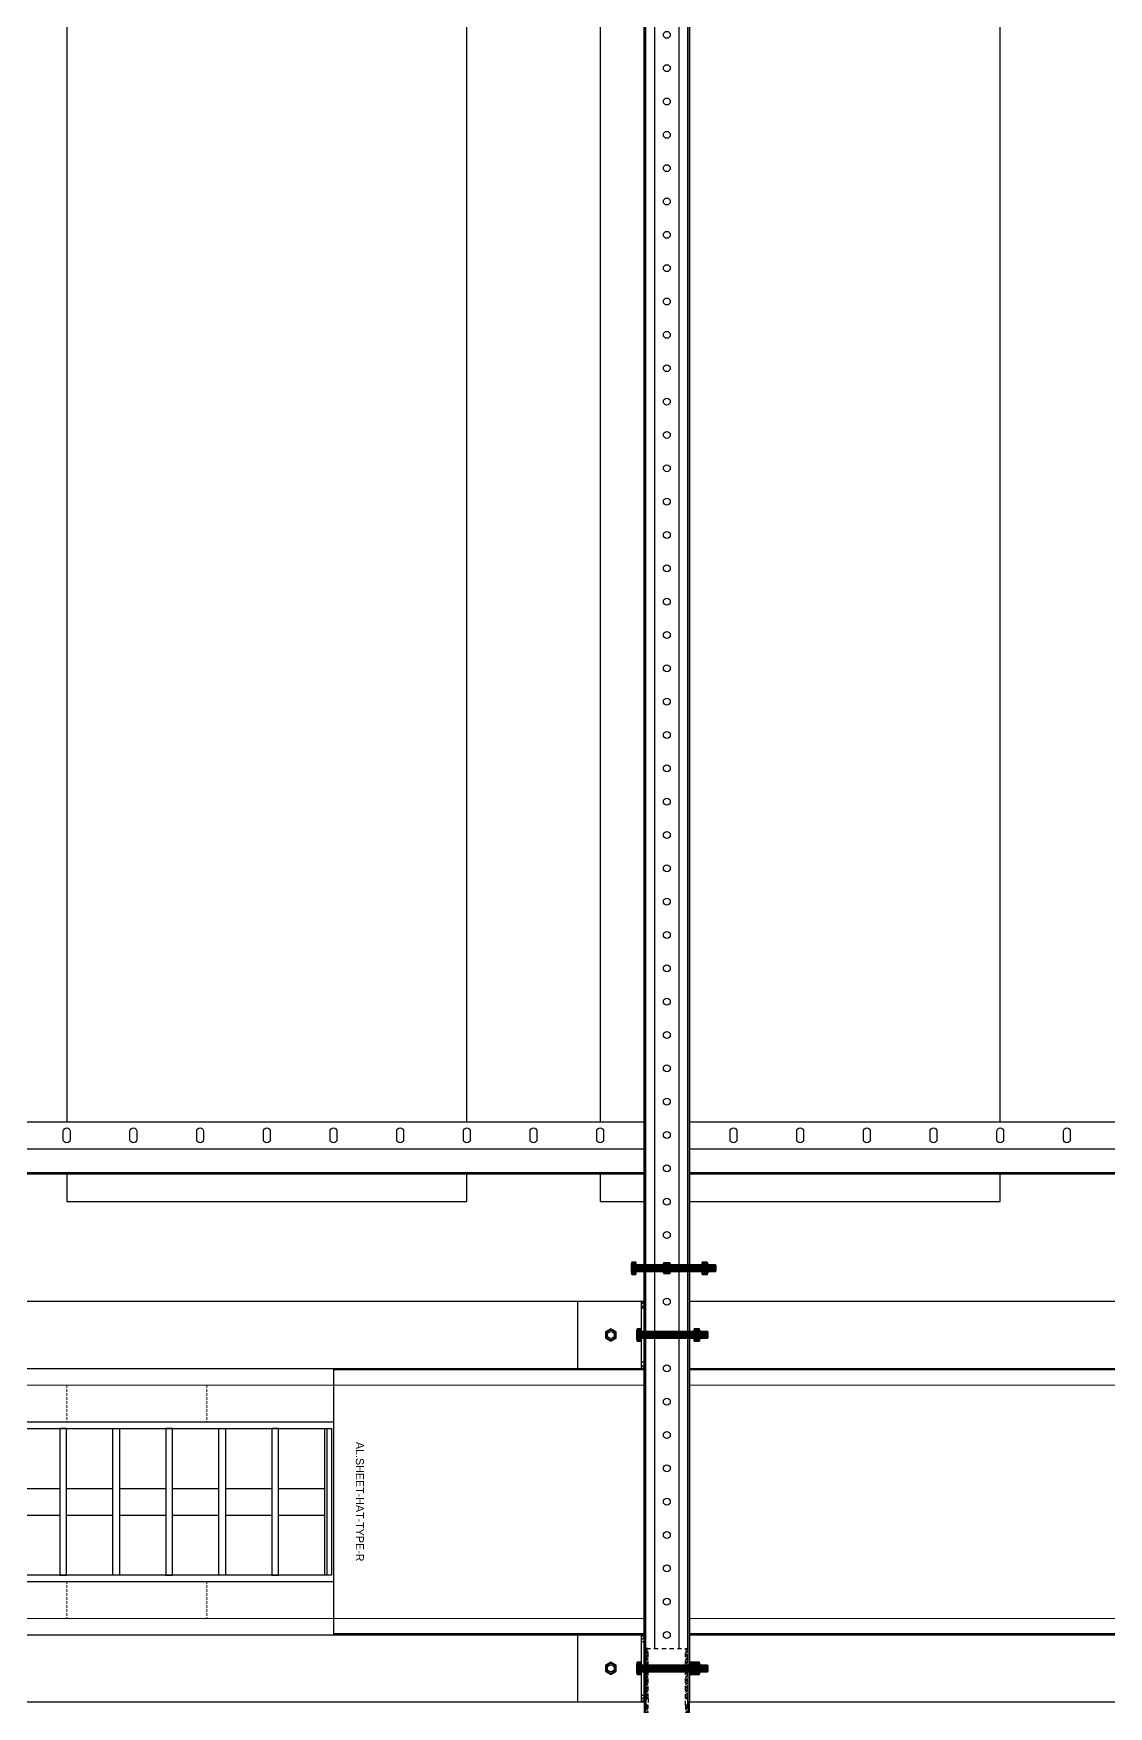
# Model space of a CAD drawing. Header units: millimetres. Extents: x -962357 to -591296, y -223672 to 59420.
# Drawn here: x -778955 to -778149, y -174598 to -173343 of the extents above; entities that cross this region are included whole.
import ezdxf
from ezdxf.enums import TextEntityAlignment as Align

# ---------------------------------------------------------------- set-up
doc = ezdxf.new("R2010")
doc.units = ezdxf.units.MM
doc.linetypes.add('DPA_Hidden 50', pattern=[3, 2, -1])
doc.linetypes.add('TA_HL_000.90000', pattern=[5.85, 3.195, -2.655])
for name, color, linetype in [('000 - H A T C H', 8, 'Continuous'), ('000 - WIPEOUT', 250, 'Continuous'), ('001 - ASCESSORIES', 251, 'Continuous'), ('A04_TUBE SERIES', 2, 'Continuous'), ('A11_ALU.SOLID SHEET', 2, 'Continuous')]:
    doc.layers.add(name, color=color, linetype=linetype)
doc.layers.add('A-GLAZ-CURT', color=2, linetype='Continuous', lineweight=9)
pattern_1 = [(135, (45431.8018, -77824.1695), (-1.325825215, -1.325825215), []), (135, (45431.8018, -77823.2856), (-1.325825215, -1.325825215), [])]
pattern_2 = [(110, (-0.5, 0), (-0.939693, -0.34202), []), (110, (-0.2012, 0.6409), (-0.939693, -0.34202), [1.25, -0.25, 0, -0.25])]

# ---------------------------------------------------------------- blocks, each defined once
blk = doc.blocks.new('*U4621')
at = {"color": 1}
blk.add_wipeout([(600, -60), (-600, -60), (-600, 60), (600, 60)], dxfattribs=at).dxf.layer = '000 - WIPEOUT'
at = {"layer": '001 - ASCESSORIES', "color": 0}
blk.add_lwpolyline([(600, -60), (-600, -60), (-600, 60), (600, 60)], close=True, dxfattribs=at)
at = {"layer": '001 - ASCESSORIES'}
for points in [[(595, -55), (-595, -55), (-595, 55), (595, 55)], [(394.8, -55), (399.8, -55), (399.8, 55), (394.8, 55)], [(439.6, -55), (434.6, -55), (434.6, 55), (439.6, 55)], [(474.3, -55), (479.3, -55), (479.3, 55), (474.3, 55)], [(519, -55), (514, -55), (514, 55), (519, 55)], [(553.8, -55), (558.8, -55), (558.8, 55), (553.8, 55)], [(598.5, -55), (593.5, -55), (593.5, 55), (598.5, 55)]]:
    blk.add_lwpolyline(points, close=True, dxfattribs=at)
for points in [[(360.1, 10), (394.8, 10)], [(399.8, 10), (434.6, 10)], [(439.6, 10), (474.3, 10)], [(479.3, 10), (514, 10)], [(519, 10), (553.8, 10)], [(558.8, 10), (593.5, 10)], [(360.1, -10), (394.8, -10)], [(399.8, -10), (434.6, -10)], [(439.6, -10), (474.3, -10)], [(479.3, -10), (514, -10)], [(519, -10), (553.8, -10)], [(558.8, -10), (593.5, -10)]]:
    blk.add_lwpolyline(points, dxfattribs=at)
blk = doc.blocks.new('*U4638')
at = {"layer": 'A11_ALU.SOLID SHEET', "color": 0}
blk.add_lwpolyline([(1300, -98.8), (1300, 98.8), (0, 98.8), (0, -98.8)], close=True, dxfattribs=at)
at = {"layer": 'Defpoints', "color": 250}
blk.add_point((0, 0), dxfattribs=at)
blk.add_text('AL.SHEET-HAT-TYPE-R', height=6, rotation=270, dxfattribs=at).set_placement((15, 0), align=Align.BOTTOM_CENTER)
blk = doc.blocks.new('*U4640')
blk.add_attdef('EXTR.OVL-LENGTH_', (-25, -59.1), '', height=5)
blk.add_wipeout([(-25, 0), (25, 0), (25, 7100), (-25, 7100)]).dxf.layer = '000 - WIPEOUT'
at = {"layer": 'A04_TUBE SERIES', "color": 0}
blk.add_lwpolyline([(-25, 0), (25, 0), (25, 7100), (-25, 7100)], close=True, dxfattribs=at)
blk = doc.blocks.new('*U4641')
blk.add_attdef('EXTR.OVL-LENGTH_', (-25, -59.1), '', height=5)
blk.add_wipeout([(-25, 0), (25, 0), (25, 7100), (-25, 7100)]).dxf.layer = '000 - WIPEOUT'
at = {"layer": 'A04_TUBE SERIES', "color": 0}
blk.add_lwpolyline([(-25, 0), (25, 0), (25, 7100), (-25, 7100)], close=True, dxfattribs=at)
blk = doc.blocks.new('*U4870')
at = {"color": 3}
for points in [[(-875, 550), (875, 550), (875, 250), (-875, 250)], [(-875, 150), (875, 150), (875, -150), (-875, -150)]]:
    blk.add_wipeout(points, dxfattribs=at).dxf.layer = '000 - WIPEOUT'
at = {"layer": 'A11_ALU.SOLID SHEET', "color": 0, "linetype": 'ByBlock'}
for points in [[(-875, 250), (875, 250), (875, 550), (-875, 550)], [(-875, -150), (875, -150), (875, 150), (-875, 150)]]:
    blk.add_lwpolyline(points, close=True, dxfattribs=at)
blk = doc.blocks.new('*U4903')
at = {"linetype": 'ByBlock'}
blk.add_wipeout([(-3600, 0), (-1200, 0), (-1200, 39), (-3600, 39)], dxfattribs=at).dxf.layer = '001 - ASCESSORIES'
at = {"color": 1, "linetype": 'ByBlock'}
blk.add_lwpolyline([(-1200, 20), (-3600, 20), (-3600, 39), (-1200, 39)], close=True, dxfattribs=at)
for points in [[(-2877.6, 7), (-2877.6, 13, -1), (-2872.4, 13), (-2872.4, 7, -1)], [(-2827.6, 7), (-2827.6, 13, -1), (-2822.4, 13), (-2822.4, 7, -1)], [(-2777.6, 7), (-2777.6, 13, -1), (-2772.4, 13), (-2772.4, 7, -1)], [(-2727.6, 7), (-2727.6, 13, -1), (-2722.4, 13), (-2722.4, 7, -1)], [(-2677.6, 7), (-2677.6, 13, -1), (-2672.4, 13), (-2672.4, 7, -1)], [(-2627.6, 7), (-2627.6, 13, -1), (-2622.4, 13), (-2622.4, 7, -1)], [(-2577.6, 7), (-2577.6, 13, -1), (-2572.4, 13), (-2572.4, 7, -1)], [(-2527.6, 7), (-2527.6, 13, -1), (-2522.4, 13), (-2522.4, 7, -1)], [(-2477.6, 7), (-2477.6, 13, -1), (-2472.4, 13), (-2472.4, 7, -1)], [(-2427.6, 7), (-2427.6, 13, -1), (-2422.4, 13), (-2422.4, 7, -1)], [(-2377.6, 7), (-2377.6, 13, -1), (-2372.4, 13), (-2372.4, 7, -1)], [(-2327.6, 7), (-2327.6, 13, -1), (-2322.4, 13), (-2322.4, 7, -1)], [(-2277.6, 7), (-2277.6, 13, -1), (-2272.4, 13), (-2272.4, 7, -1)], [(-2227.6, 7), (-2227.6, 13, -1), (-2222.4, 13), (-2222.4, 7, -1)], [(-2177.6, 7), (-2177.6, 13, -1), (-2172.4, 13), (-2172.4, 7, -1)], [(-2127.6, 7), (-2127.6, 13, -1), (-2122.4, 13), (-2122.4, 7, -1)]]:
    blk.add_lwpolyline(points, format="xyb", close=True, dxfattribs=at)
at = {"layer": '001 - ASCESSORIES'}
blk.add_lwpolyline([(-3600, 39), (-1200, 39), (-1200, 37.8), (-3600, 37.8)], close=True, dxfattribs=at)
at = {"layer": '001 - ASCESSORIES', "color": 1, "linetype": 'ByBlock'}
blk.add_lwpolyline([(-3600, 0), (-1200, 0), (-1200, 20), (-3600, 20)], close=True, dxfattribs=at)
blk = doc.blocks.new('000 - ASSCESSORIES_FAMELINE_GALV.BRACKET_FITTING_U-PROFILE_CC-01_TOP_VIEW')
at = {"color": 6}
blk.add_wipeout([(1500, -17), (-1500, -17), (-1500, 17), (1500, 17)], dxfattribs=at).dxf.layer = '000 - WIPEOUT'
at = {"layer": '001 - ASCESSORIES', "color": 0, "linetype": 'ByBlock'}
for p, q in [((1500, 15.8), (-1500, 15.8)), ((1500, -15.8), (-1500, -15.8))]:
    blk.add_line(p, q, dxfattribs=at)
at = {"layer": '001 - ASCESSORIES', "color": 1}
blk.add_lwpolyline([(1500, 17), (1500, -17), (-1500, -17), (-1500, 17)], close=True, dxfattribs=at)
at = {"layer": '001 - ASCESSORIES', "color": 0, "linetype": 'ByBlock'}
for points in [[(-1500, 17), (-1500, 9), (1500, 9), (1500, 17)], [(-1500, -9), (-1500, -17), (1500, -17), (1500, -9)]]:
    blk.add_lwpolyline(points, close=True, dxfattribs=at)
at = {"layer": '001 - ASCESSORIES', "color": 1, "linetype": 'Continuous'}
for centre in [(250, 0), (275, 0), (300, 0), (325, 0), (350, 0), (375, 0), (400, 0), (425, 0), (450, 0), (475, 0), (500, 0), (525, 0), (550, 0), (575, 0), (600, 0), (625, 0), (650, 0), (675, 0), (700, 0), (725, 0), (750, 0), (775, 0), (800, 0), (825, 0), (850, 0), (875, 0), (900, 0), (925, 0), (950, 0), (975, 0), (1000, 0), (1025, 0), (1050, 0), (1075, 0), (1100, 0), (1125, 0), (1150, 0), (1175, 0), (1200, 0), (1225, 0), (1250, 0), (1275, 0), (1300, 0), (1325, 0), (1350, 0), (1375, 0), (1400, 0), (1425, 0), (1450, 0), (1475, 0), (1500, 0)]:
    blk.add_circle(centre, 2.6, dxfattribs=at)
blk = doc.blocks.new('000 - ASSCESSORIES_FAMELINE_GALV._SPICE-FOR_CC-01_TOP_VIEW')
blk.add_wipeout([(-40, 15.5), (40, 15.5), (40, -15.5), (-40, -15.5)]).dxf.layer = '000 - WIPEOUT'
at = {"layer": '000 - H A T C H'}
h = blk.add_hatch(dxfattribs=at)
h.set_pattern_fill('ANSI32', color=8, scale=5, angle=90)
h.set_pattern_definition(pattern_1)
h.paths.add_polyline_path([(-27.5, 14), (-27.5, 15.5), (-40, 15.5), (-40, 14)])
h.paths.add_polyline_path([(-2.5, 14), (-2.5, 15.5), (-22.5, 15.5), (-22.5, 14)])
h.paths.add_polyline_path([(27.5, 15.5), (27.5, 14), (40, 14), (40, 15.5)])
h.paths.add_polyline_path([(22.5, 14), (22.5, 15.5), (2.5, 15.5), (2.5, 14)])
h = blk.add_hatch(dxfattribs=at)
h.set_pattern_fill('ANSI32', color=8, scale=5, angle=90)
h.set_pattern_definition(pattern_1)
h.paths.add_polyline_path([(-27.5, -15.5), (-27.5, -14), (-40, -14), (-40, -15.5)])
h.paths.add_polyline_path([(-2.5, -15.5), (-2.5, -14), (-22.5, -14), (-22.5, -15.5)])
h.paths.add_polyline_path([(27.5, -14), (27.5, -15.5), (40, -15.5), (40, -14)])
h.paths.add_polyline_path([(22.5, -15.5), (22.5, -14), (2.5, -14), (2.5, -15.5)])
at = {"layer": '001 - ASCESSORIES', "color": 0, "linetype": 'ByBlock'}
for points in [[(-40, 15.5), (40, 15.5), (40, -15.5), (-40, -15.5)], [(-27.5, 14), (-27.5, 15.5), (-40, 15.5), (-40, 14)], [(-27.5, 15.5), (-22.5, 15.5), (-22.5, 14), (-27.5, 14)], [(-2.5, 14), (-2.5, 15.5), (-22.5, 15.5), (-22.5, 14)], [(-2.5, 15.5), (2.5, 15.5), (2.5, 14), (-2.5, 14)], [(22.5, 14), (22.5, 15.5), (2.5, 15.5), (2.5, 14)], [(22.5, 15.5), (27.5, 15.5), (27.5, 14), (22.5, 14)], [(27.5, 15.5), (27.5, 14), (40, 14), (40, 15.5)], [(-27.5, -15.5), (-27.5, -14), (-40, -14), (-40, -15.5)], [(-27.5, -14), (-22.5, -14), (-22.5, -15.5), (-27.5, -15.5)], [(-2.5, -15.5), (-2.5, -14), (-22.5, -14), (-22.5, -15.5)], [(-2.5, -14), (2.5, -14), (2.5, -15.5), (-2.5, -15.5)], [(2.5, -14), (22.5, -14), (22.5, -15.5), (2.5, -15.5)], [(22.5, -14), (27.5, -14), (27.5, -15.5), (22.5, -15.5)], [(27.5, -14), (40, -14), (40, -15.5), (27.5, -15.5)]]:
    blk.add_lwpolyline(points, close=True, dxfattribs=at)
blk = doc.blocks.new('*U4733')
at = {"layer": '001 - ASCESSORIES', "color": 0, "linetype": 'ByBlock', "rotation": 90}
blk.add_blockref('000 - ASSCESSORIES_FAMELINE_GALV._SPICE-FOR_CC-01_TOP_VIEW', (0, 0), dxfattribs=at)
blk = doc.blocks.new('*U4662')
at = {"color": 1}
for p, q in [((-3.5, 4.5), (3.5, 4.5)), ((-3.5, 0), (3.5, 0))]:
    blk.add_line(p, q, dxfattribs=at)
at = {"color": 0}
for points in [[(-2.3, 4.2, 0.249893), (-4.6, 4.2), (-4.6, 0.3, 0.249893), (-2.3, 0.3)], [(2.3, 4.2, 0.062422), (0, 4.5, 0.062422), (-2.3, 4.2), (-2.3, 0.3, 0.061692), (0, 0, 0.061692), (2.3, 0.3)], [(4.6, 4.2, 0.249893), (2.3, 4.2), (2.3, 0.3, 0.249893), (4.6, 0.3)]]:
    blk.add_lwpolyline(points, format="xyb", close=True, dxfattribs=at)
blk = doc.blocks.new('*U4707')
at = {"layer": '000 - H A T C H'}
h = blk.add_hatch(color=250, dxfattribs=at)
h.dxf.hatch_style = 1
edge = h.paths.add_edge_path()
edge.add_line((0.3, 4.6), (4.2, 4.6))
edge.add_arc((2, 3.5), 2.45, 0, 28.0609, ccw=False)
edge.add_line((4.5, 3.5), (4.5, 0))
edge.add_arc((-4.9, 0), 9.36, -0.0239, 0.0239, ccw=False)
edge.add_line((4.5, 0), (4.5, 0))
edge.add_arc((-4.9, 0), 9.36, -0.0239, 0.0239, ccw=False)
edge.add_line((4.5, 0), (4.5, -3.5))
edge.add_arc((2, -3.5), 2.45, -28.0609, 0, ccw=False)
edge.add_line((4.2, -4.6), (0.3, -4.6))
edge.add_arc((2.5, -3.5), 2.45, 180, 208.0609, ccw=False)
edge.add_line((0, -3.5), (0, 3.5))
edge.add_arc((2.5, 3.5), 2.45, 151.9391, 180, ccw=False)
at = {"layer": '001 - ASCESSORIES', "color": 0, "rotation": 270}
blk.add_blockref('*U4662', (0, 0), dxfattribs=at)
blk = doc.blocks.new('*U4682')
at = {"color": 1}
for p, q in [((-3.5, 3.5), (3.5, 3.5)), ((-3.5, 0), (3.5, 0))]:
    blk.add_line(p, q, dxfattribs=at)
at = {"color": 0}
for points in [[(-2.3, 3.2, 0.249855), (-4.6, 3.2), (-4.6, 0.3, 0.249855), (-2.3, 0.3)], [(2.3, 3.2, 0.062432), (0, 3.5, 0.062432), (-2.3, 3.2), (-2.3, 0.3, 0.061701), (0, 0, 0.061701), (2.3, 0.3)], [(4.6, 3.2, 0.249855), (2.3, 3.2), (2.3, 0.3, 0.249855), (4.6, 0.3)]]:
    blk.add_lwpolyline(points, format="xyb", close=True, dxfattribs=at)
blk = doc.blocks.new('*U4693')
at = {"layer": '000 - H A T C H'}
h = blk.add_hatch(dxfattribs=at)
h.set_pattern_fill('ANSI35', color=8, scale=4, angle=65)
h.set_pattern_definition(pattern_2)
h.paths.add_polyline_path([(0, -2.5), (44.5, -2.5), (44.5, 2.5), (0, 2.5)])
at = {"color": 8}
blk.add_line((44.5, -2.5), (44.5, 2.5), dxfattribs=at)
at = {"color": 1}
blk.add_lwpolyline([(44.5, 2.5), (0, 2.5), (0, -2.5), (44.5, -2.5), (45, -2), (45, 2)], close=True, dxfattribs=at)
blk = doc.blocks.new('*U4734')
at = {"layer": '000 - H A T C H'}
h = blk.add_hatch(color=250, dxfattribs=at)
h.dxf.hatch_style = 1
edge = h.paths.add_edge_path()
edge.add_line((-0.3, -4.6), (-3.2, -4.6))
edge.add_arc((-1, -3.5), 2.45, 180, 208.0569, ccw=False)
edge.add_line((-3.5, -3.5), (-3.5, 0))
edge.add_arc((5.9, 0), 9.36, 179.9761, 180.0239, ccw=False)
edge.add_line((-3.5, 0), (-3.5, 0))
edge.add_arc((5.9, 0), 9.36, 179.9761, 180.0239, ccw=False)
edge.add_line((-3.5, 0), (-3.5, 3.5))
edge.add_arc((-1, 3.5), 2.45, 151.9431, 180, ccw=False)
edge.add_line((-3.2, 4.6), (-0.3, 4.6))
edge.add_arc((-2.5, 3.5), 2.45, 360, 388.0569, ccw=False)
edge.add_line((0, 3.5), (0, -3.5))
edge.add_arc((-2.5, -3.5), 2.45, 331.9431, 360, ccw=False)
blk.add_blockref('*U4693', (0, 0))
at = {"layer": '001 - ASCESSORIES', "rotation": 90}
blk.add_blockref('*U4682', (0, 0), dxfattribs=at)
blk = doc.blocks.new('*U4735')
at = {"layer": '001 - ASCESSORIES', "rotation": 270}
for name, p in [('*U4734', (0, 0)), ('*U4707', (0, -37.2))]:
    blk.add_blockref(name, p, dxfattribs=at)
blk = doc.blocks.new('*U4907')
at = {"layer": '001 - ASCESSORIES'}
blk.add_lwpolyline([(2020, 17), (1500, 17), (1500, -17), (2020, -17)], close=True, dxfattribs=at)
at = {"layer": '001 - ASCESSORIES', "color": 0}
blk.add_lwpolyline([(2020, 16.2), (1500, 16.2), (1500, -16.2), (2020, -16.2)], close=True, dxfattribs=at)
at = {"layer": '001 - ASCESSORIES', "color": 0, "linetype": 'ByBlock'}
blk.add_blockref('000 - ASSCESSORIES_FAMELINE_GALV.BRACKET_FITTING_U-PROFILE_CC-01_TOP_VIEW', (0, 0), dxfattribs=at)
at = {"layer": '001 - ASCESSORIES', "linetype": 'TA_HL_000.90000', "rotation": 90}
blk.add_blockref('*U4733', (1500, 0), dxfattribs=at)
blk.add_blockref('*U4735', (1475, 17))
blk = doc.blocks.new('*U4663')
at = {"layer": '001 - ASCESSORIES', "color": 0}
blk.add_lwpolyline([(4.6, 0), (2.3, 4), (-2.3, 4), (-4.6, 0), (-2.3, -4), (2.3, -4)], close=True, dxfattribs=at)
at = {"layer": '001 - ASCESSORIES', "color": 8}
blk.add_circle((0, 0), 3.85, dxfattribs=at)
at = {"layer": '001 - ASCESSORIES', "color": 0}
blk.add_circle((0, 0), 2.6, dxfattribs=at)
blk = doc.blocks.new('*U4664')
at = {"layer": '000 - H A T C H'}
h = blk.add_hatch(color=250, dxfattribs=at)
h.dxf.hatch_style = 1
h.paths.add_polyline_path([(4, -2.3), (4, 2.3), (0, 4.6), (-4, 2.3), (-4, -2.3), (0, -4.6)])
h.paths.add_polyline_path([(0, -2.6, -1), (0, 2.6, -1)], flags=16)
at = {"layer": '001 - ASCESSORIES', "color": 0, "rotation": 270}
blk.add_blockref('*U4663', (0, 0), dxfattribs=at)
blk = doc.blocks.new('*U4696')
at = {"layer": '000 - H A T C H'}
h = blk.add_hatch(dxfattribs=at)
h.set_pattern_fill('ANSI35', color=8, scale=4, angle=65)
h.set_pattern_definition(pattern_2)
h.paths.add_polyline_path([(0, -2.5), (59.5, -2.5), (59.5, 2.5), (0, 2.5)])
at = {"color": 8}
blk.add_line((59.5, -2.5), (59.5, 2.5), dxfattribs=at)
at = {"color": 1}
blk.add_lwpolyline([(59.5, 2.5), (0, 2.5), (0, -2.5), (59.5, -2.5), (60, -2), (60, 2)], close=True, dxfattribs=at)
blk = doc.blocks.new('*U4748')
at = {"layer": '000 - H A T C H'}
h = blk.add_hatch(color=250, dxfattribs=at)
h.dxf.hatch_style = 1
edge = h.paths.add_edge_path()
edge.add_line((-0.3, -4.6), (-3.2, -4.6))
edge.add_arc((-1, -3.5), 2.45, 180, 208.0569, ccw=False)
edge.add_line((-3.5, -3.5), (-3.5, 0))
edge.add_arc((5.9, 0), 9.36, 179.9761, 180.0239, ccw=False)
edge.add_line((-3.5, 0), (-3.5, 0))
edge.add_arc((5.9, 0), 9.36, 179.9761, 180.0239, ccw=False)
edge.add_line((-3.5, 0), (-3.5, 3.5))
edge.add_arc((-1, 3.5), 2.45, 151.9431, 180, ccw=False)
edge.add_line((-3.2, 4.6), (-0.3, 4.6))
edge.add_arc((-2.5, 3.5), 2.45, 360, 388.0569, ccw=False)
edge.add_line((0, 3.5), (0, -3.5))
edge.add_arc((-2.5, -3.5), 2.45, 331.9431, 360, ccw=False)
blk.add_blockref('*U4696', (0, 0))
at = {"layer": '001 - ASCESSORIES', "rotation": 90}
blk.add_blockref('*U4682', (0, 0), dxfattribs=at)
blk = doc.blocks.new('*U4821')
at = {"layer": '001 - ASCESSORIES'}
blk.add_blockref('*U4748', (-23, 0), dxfattribs=at)
at = {"layer": '001 - ASCESSORIES', "color": 2}
for rotation in [90, 90, 270, 270]:
    blk.add_blockref('*U4664', (0, 0), dxfattribs=dict(at, rotation=rotation))
at = {"layer": '001 - ASCESSORIES', "color": 1}
blk.add_blockref('*U4707', (26.2, 0), dxfattribs=at)
blk = doc.blocks.new('000 - ASSCESSORIES_FAMELINE_AL.EXTR._L-PROFILE_50x68mm._non-code_TOP_VIEW')
blk.add_wipeout([(-50, -25), (0, -25), (0, 25), (-50, 25)]).dxf.layer = '000 - WIPEOUT'
at = {"layer": '000 - H A T C H'}
h = blk.add_hatch(dxfattribs=at)
h.set_pattern_fill('ANSI32', color=8, scale=0.5)
h.set_pattern_definition([(45, (-14193.569, 11847.092), (-3.367596, 3.367596), []), (45, (-14191.324, 11847.092), (-3.367596, 3.367596), [])])
h.paths.add_polyline_path([(-2, 20), (0, 20), (0, 25), (-2, 25)])
h.paths.add_polyline_path([(0, -20), (-2, -20), (-2, -25), (0, -25)])
at = {"layer": '001 - ASCESSORIES', "color": 0}
for p, q in [((0, 20), (-2, 20)), ((-2, -20), (0, -20))]:
    blk.add_line(p, q, dxfattribs=at)
at = {"layer": '001 - ASCESSORIES', "color": 1}
blk.add_line((-2, -20), (-2, 20), dxfattribs=at)
at = {"layer": '001 - ASCESSORIES'}
blk.add_lwpolyline([(-50, -25), (0, -25), (0, 25), (-50, 25)], close=True, dxfattribs=at)
at = {"layer": '001 - ASCESSORIES', "color": 0}
for points in [[(-2, 25), (0, 25), (0, 20), (-2, 20)], [(-2, -20), (0, -20), (0, -25), (-2, -25)]]:
    blk.add_lwpolyline(points, close=True, dxfattribs=at)
at = {"layer": '001 - ASCESSORIES', "color": 1}
blk.add_circle((-25, 0), 2.6, dxfattribs=at)
blk = doc.blocks.new('*U4738')
at = {"layer": '001 - ASCESSORIES', "color": 0}
blk.add_blockref('000 - ASSCESSORIES_FAMELINE_AL.EXTR._L-PROFILE_50x68mm._non-code_TOP_VIEW', (0, 0), dxfattribs=at)
blk = doc.blocks.new('*U4683')
blk.add_circle((0, 0), 3.66)
at = {"layer": '001 - ASCESSORIES', "color": 0}
blk.add_lwpolyline([(4.6, 0), (2.3, 4), (-2.3, 4), (-4.6, 0), (-2.3, -4), (2.3, -4)], close=True, dxfattribs=at)
at = {"layer": '001 - ASCESSORIES', "color": 8}
blk.add_circle((0, 0), 3.85, dxfattribs=at)
blk = doc.blocks.new('*U4715')
at = {"layer": '001 - ASCESSORIES', "rotation": 90}
blk.add_blockref('*U4683', (0, 0), dxfattribs=at)
blk = doc.blocks.new('*U4751')
at = {"layer": '001 - ASCESSORIES'}
blk.add_blockref('*U4715', (0, 0), dxfattribs=at)
blk = doc.blocks.new('*U4694')
at = {"layer": '000 - H A T C H'}
h = blk.add_hatch(dxfattribs=at)
h.set_pattern_fill('ANSI35', color=8, scale=4, angle=65)
h.set_pattern_definition(pattern_2)
h.paths.add_polyline_path([(0, -2.5), (49.5, -2.5), (49.5, 2.5), (0, 2.5)])
at = {"color": 8}
blk.add_line((49.5, -2.5), (49.5, 2.5), dxfattribs=at)
at = {"color": 1}
blk.add_lwpolyline([(49.5, 2.5), (0, 2.5), (0, -2.5), (49.5, -2.5), (50, -2), (50, 2)], close=True, dxfattribs=at)
blk = doc.blocks.new('*U4746')
at = {"layer": '000 - H A T C H'}
h = blk.add_hatch(color=250, dxfattribs=at)
h.dxf.hatch_style = 1
edge = h.paths.add_edge_path()
edge.add_line((-0.3, -4.6), (-3.2, -4.6))
edge.add_arc((-1, -3.5), 2.45, 180, 208.0569, ccw=False)
edge.add_line((-3.5, -3.5), (-3.5, 0))
edge.add_arc((5.9, 0), 9.36, 179.9761, 180.0239, ccw=False)
edge.add_line((-3.5, 0), (-3.5, 0))
edge.add_arc((5.9, 0), 9.36, 179.9761, 180.0239, ccw=False)
edge.add_line((-3.5, 0), (-3.5, 3.5))
edge.add_arc((-1, 3.5), 2.45, 151.9431, 180, ccw=False)
edge.add_line((-3.2, 4.6), (-0.3, 4.6))
edge.add_arc((-2.5, 3.5), 2.45, 360, 388.0569, ccw=False)
edge.add_line((0, 3.5), (0, -3.5))
edge.add_arc((-2.5, -3.5), 2.45, 331.9431, 360, ccw=False)
blk.add_blockref('*U4694', (0, 0))
at = {"layer": '001 - ASCESSORIES', "rotation": 90}
blk.add_blockref('*U4682', (0, 0), dxfattribs=at)
blk = doc.blocks.new('*U4752')
at = {"layer": '001 - ASCESSORIES'}
for name, p in [('*U4746', (0, 0)), ('*U4707', (39.2, 0))]:
    blk.add_blockref(name, p, dxfattribs=at)
blk = doc.blocks.new('*U4794')
at = {"color": 2}
blk.add_blockref('*U4738', (0, 0), dxfattribs=at)
for name, p in [('*U4751', (-25, 0)), ('*U4752', (-2, 0))]:
    blk.add_blockref(name, p)
blk = doc.blocks.new('*U4956')
blk.add_blockref('*U4621', (-34650, 1330.5))
at = {"layer": 'A11_ALU.SOLID SHEET', "color": 0, "linetype": 'ByBlock', "rotation": 90}
blk.add_blockref('*U4870', (-33700, 2430.5), dxfattribs=at)
at = {"layer": '001 - ASCESSORIES', "linetype": 'ByBlock', "rotation": 180}
blk.add_blockref('*U4903', (-36375, 1615.2), dxfattribs=at)
at = {"layer": 'A11_ALU.SOLID SHEET', "color": 1}
blk.add_blockref('*U4638', (-34050, 1330.5), dxfattribs=at)
at = {"layer": 'A04_TUBE SERIES', "color": 0, "linetype": 'ByBlock', "rotation": 270}
for name, p in [('*U4640', (-39850, 1455.5)), ('*U4641', (-39850, 1205.5))]:
    blk.add_blockref(name, p, dxfattribs=at)
at = {"layer": '001 - ASCESSORIES', "linetype": 'ByBlock', "rotation": 270}
blk.add_blockref('*U4907', (-33800, 2680.5), dxfattribs=at)
at = {"layer": '001 - ASCESSORIES', "linetype": 'ByBlock'}
for name, p in [('*U4821', (-33800, 1505.5)), ('*U4794', (-33817, 1455.5)), ('*U4794', (-33817, 1205.5))]:
    blk.add_blockref(name, p, dxfattribs=at)
blk = doc.blocks.new('DPA_CP_Metal Ceiling Luminaire2 - Linear Luminaire-12437131-4160-01 UPPER PLATFORM LEVEL - REFLECTED CEILING PLAN')
at = {"layer": 'A-GLAZ-CURT'}
for p, q in [((-842129.9, 7249), (-840929.9, 7249)), ((-840929.9, 7249), (-842129.9, 7249)), ((-842129.9, 7249), (-840929.9, 7249)), ((-840929.9, 7249), (-840929.9, 6974)), ((-840929.9, 6974), (-840929.9, 7249)), ((-840929.9, 7211.5), (-840929.9, 6974)), ((-842129.9, 7199), (-840929.9, 7199)), ((-842129.9, 7024), (-840929.9, 7024)), ((-840929.9, 6974), (-842129.9, 6974)), ((-840929.9, 6974), (-842129.9, 6974)), ((-842129.9, 6974), (-840929.9, 6974))]:
    blk.add_line(p, q, dxfattribs=at)
at = {"layer": 'A-GLAZ-CURT', "linetype": 'DPA_Hidden 50'}
for p, q in [((-841129.9, 7199), (-841129.9, 7024)), ((-841024.9, 7199), (-841024.9, 7024))]:
    blk.add_line(p, q, dxfattribs=at)
blk = doc.blocks.new('DPA_CP_Metal Ceiling Panel1 - Horizontal with Gap-16055586-4160-01 UPPER PLATFORM LEVEL - REFLECTED CEILING PLAN')
at = {"layer": 'A-GLAZ-CURT'}
for p, q in [((-778732.4, 4774), (-778732.4, 5049)), ((-778732.4, 4774), (-778732.4, 5049)), ((-778732.4, 5049), (-777442.4, 5049)), ((-778732.4, 5049), (-777442.4, 5049)), ((-778732.4, 4774), (-778732.4, 5049)), ((-778732.4, 4999), (-777442.4, 4999)), ((-778732.4, 4824), (-777442.4, 4824)), ((-778732.4, 4774), (-777442.4, 4774)), ((-777442.4, 4774), (-778732.4, 4774)), ((-777442.4, 4774), (-778732.4, 4774))]:
    blk.add_line(p, q, dxfattribs=at)
blk = doc.blocks.new('*U453')
at = {"color": 1}
blk.add_wipeout([(600, -60), (-600, -60), (-600, 60), (600, 60)], dxfattribs=at).dxf.layer = '000 - WIPEOUT'
at = {"layer": '001 - ASCESSORIES', "color": 0}
blk.add_lwpolyline([(600, -60), (-600, -60), (-600, 60), (600, 60)], close=True, dxfattribs=at)
at = {"layer": '001 - ASCESSORIES'}
for points in [[(595, -55), (-595, -55), (-595, 55), (595, 55)], [(394.8, -55), (399.8, -55), (399.8, 55), (394.8, 55)], [(439.6, -55), (434.6, -55), (434.6, 55), (439.6, 55)], [(474.3, -55), (479.3, -55), (479.3, 55), (474.3, 55)], [(519, -55), (514, -55), (514, 55), (519, 55)], [(553.8, -55), (558.8, -55), (558.8, 55), (553.8, 55)], [(598.5, -55), (593.5, -55), (593.5, 55), (598.5, 55)]]:
    blk.add_lwpolyline(points, close=True, dxfattribs=at)
for points in [[(360.1, 10), (394.8, 10)], [(399.8, 10), (434.6, 10)], [(439.6, 10), (474.3, 10)], [(479.3, 10), (514, 10)], [(519, 10), (553.8, 10)], [(558.8, 10), (593.5, 10)], [(360.1, -10), (394.8, -10)], [(399.8, -10), (434.6, -10)], [(439.6, -10), (474.3, -10)], [(479.3, -10), (514, -10)], [(519, -10), (553.8, -10)], [(558.8, -10), (593.5, -10)]]:
    blk.add_lwpolyline(points, dxfattribs=at)
blk = doc.blocks.new('*U714')
at = {"layer": 'A11_ALU.SOLID SHEET', "color": 0}
blk.add_lwpolyline([(1300, -98.8), (1300, 98.8), (0, 98.8), (0, -98.8)], close=True, dxfattribs=at)
at = {"layer": 'Defpoints', "color": 250}
blk.add_point((0, 0), dxfattribs=at)
blk.add_text('AL.SHEET-HAT-TYPE-R', height=6, rotation=270, dxfattribs=at).set_placement((15, 0), align=Align.BOTTOM_CENTER)
blk = doc.blocks.new('*U720')
blk.add_attdef('EXTR.OVL-LENGTH_', (-25, -59.1), '', height=5)
blk.add_wipeout([(-25, 0), (25, 0), (25, 7100), (-25, 7100)]).dxf.layer = '000 - WIPEOUT'
at = {"layer": 'A04_TUBE SERIES', "color": 0}
blk.add_lwpolyline([(-25, 0), (25, 0), (25, 7100), (-25, 7100)], close=True, dxfattribs=at)
blk = doc.blocks.new('*U721')
blk.add_attdef('EXTR.OVL-LENGTH_', (-25, -59.1), '', height=5)
blk.add_wipeout([(-25, 0), (25, 0), (25, 7100), (-25, 7100)]).dxf.layer = '000 - WIPEOUT'
at = {"layer": 'A04_TUBE SERIES', "color": 0}
blk.add_lwpolyline([(-25, 0), (25, 0), (25, 7100), (-25, 7100)], close=True, dxfattribs=at)
blk = doc.blocks.new('*U703')
at = {"color": 3}
for points in [[(-875, 550), (875, 550), (875, 250), (-875, 250)], [(-875, 150), (875, 150), (875, -150), (-875, -150)]]:
    blk.add_wipeout(points, dxfattribs=at).dxf.layer = '000 - WIPEOUT'
at = {"layer": 'A11_ALU.SOLID SHEET', "color": 0, "linetype": 'ByBlock'}
for points in [[(-875, 250), (875, 250), (875, 550), (-875, 550)], [(-875, -150), (875, -150), (875, 150), (-875, 150)]]:
    blk.add_lwpolyline(points, close=True, dxfattribs=at)
blk = doc.blocks.new('*U507')
at = {"linetype": 'ByBlock'}
blk.add_wipeout([(-3600, 0), (-1200, 0), (-1200, 39), (-3600, 39)], dxfattribs=at).dxf.layer = '001 - ASCESSORIES'
at = {"color": 1, "linetype": 'ByBlock'}
blk.add_lwpolyline([(-1200, 20), (-3600, 20), (-3600, 39), (-1200, 39)], close=True, dxfattribs=at)
for points in [[(-2877.6, 7), (-2877.6, 13, -1), (-2872.4, 13), (-2872.4, 7, -1)], [(-2827.6, 7), (-2827.6, 13, -1), (-2822.4, 13), (-2822.4, 7, -1)], [(-2777.6, 7), (-2777.6, 13, -1), (-2772.4, 13), (-2772.4, 7, -1)], [(-2727.6, 7), (-2727.6, 13, -1), (-2722.4, 13), (-2722.4, 7, -1)], [(-2677.6, 7), (-2677.6, 13, -1), (-2672.4, 13), (-2672.4, 7, -1)], [(-2627.6, 7), (-2627.6, 13, -1), (-2622.4, 13), (-2622.4, 7, -1)], [(-2577.6, 7), (-2577.6, 13, -1), (-2572.4, 13), (-2572.4, 7, -1)], [(-2527.6, 7), (-2527.6, 13, -1), (-2522.4, 13), (-2522.4, 7, -1)], [(-2477.6, 7), (-2477.6, 13, -1), (-2472.4, 13), (-2472.4, 7, -1)], [(-2427.6, 7), (-2427.6, 13, -1), (-2422.4, 13), (-2422.4, 7, -1)], [(-2377.6, 7), (-2377.6, 13, -1), (-2372.4, 13), (-2372.4, 7, -1)], [(-2327.6, 7), (-2327.6, 13, -1), (-2322.4, 13), (-2322.4, 7, -1)], [(-2277.6, 7), (-2277.6, 13, -1), (-2272.4, 13), (-2272.4, 7, -1)], [(-2227.6, 7), (-2227.6, 13, -1), (-2222.4, 13), (-2222.4, 7, -1)], [(-2177.6, 7), (-2177.6, 13, -1), (-2172.4, 13), (-2172.4, 7, -1)], [(-2127.6, 7), (-2127.6, 13, -1), (-2122.4, 13), (-2122.4, 7, -1)]]:
    blk.add_lwpolyline(points, format="xyb", close=True, dxfattribs=at)
at = {"layer": '001 - ASCESSORIES'}
blk.add_lwpolyline([(-3600, 39), (-1200, 39), (-1200, 37.8), (-3600, 37.8)], close=True, dxfattribs=at)
at = {"layer": '001 - ASCESSORIES', "color": 1, "linetype": 'ByBlock'}
blk.add_lwpolyline([(-3600, 0), (-1200, 0), (-1200, 20), (-3600, 20)], close=True, dxfattribs=at)
blk = doc.blocks.new('*U677')
at = {"layer": '001 - ASCESSORIES', "color": 0, "linetype": 'ByBlock', "rotation": 90}
blk.add_blockref('000 - ASSCESSORIES_FAMELINE_GALV._SPICE-FOR_CC-01_TOP_VIEW', (0, 0), dxfattribs=at)
blk = doc.blocks.new('*U349')
at = {"color": 1}
for p, q in [((-3.5, 4.5), (3.5, 4.5)), ((-3.5, 0), (3.5, 0))]:
    blk.add_line(p, q, dxfattribs=at)
at = {"color": 0}
for points in [[(-2.3, 4.2, 0.249893), (-4.6, 4.2), (-4.6, 0.3, 0.249893), (-2.3, 0.3)], [(2.3, 4.2, 0.062422), (0, 4.5, 0.062422), (-2.3, 4.2), (-2.3, 0.3, 0.061692), (0, 0, 0.061692), (2.3, 0.3)], [(4.6, 4.2, 0.249893), (2.3, 4.2), (2.3, 0.3, 0.249893), (4.6, 0.3)]]:
    blk.add_lwpolyline(points, format="xyb", close=True, dxfattribs=at)
blk = doc.blocks.new('*U667')
at = {"layer": '000 - H A T C H'}
h = blk.add_hatch(color=250, dxfattribs=at)
h.dxf.hatch_style = 1
edge = h.paths.add_edge_path()
edge.add_line((0.3, 4.6), (4.2, 4.6))
edge.add_arc((2, 3.5), 2.45, 0, 28.0609, ccw=False)
edge.add_line((4.5, 3.5), (4.5, 0))
edge.add_arc((-4.9, 0), 9.36, -0.0239, 0.0239, ccw=False)
edge.add_line((4.5, 0), (4.5, 0))
edge.add_arc((-4.9, 0), 9.36, -0.0239, 0.0239, ccw=False)
edge.add_line((4.5, 0), (4.5, -3.5))
edge.add_arc((2, -3.5), 2.45, -28.0609, 0, ccw=False)
edge.add_line((4.2, -4.6), (0.3, -4.6))
edge.add_arc((2.5, -3.5), 2.45, 180, 208.0609, ccw=False)
edge.add_line((0, -3.5), (0, 3.5))
edge.add_arc((2.5, 3.5), 2.45, 151.9391, 180, ccw=False)
at = {"layer": '001 - ASCESSORIES', "color": 0, "rotation": 270}
blk.add_blockref('*U349', (0, 0), dxfattribs=at)
blk = doc.blocks.new('*U351')
at = {"color": 1}
for p, q in [((-3.5, 3.5), (3.5, 3.5)), ((-3.5, 0), (3.5, 0))]:
    blk.add_line(p, q, dxfattribs=at)
at = {"color": 0}
for points in [[(-2.3, 3.2, 0.249855), (-4.6, 3.2), (-4.6, 0.3, 0.249855), (-2.3, 0.3)], [(2.3, 3.2, 0.062432), (0, 3.5, 0.062432), (-2.3, 3.2), (-2.3, 0.3, 0.061701), (0, 0, 0.061701), (2.3, 0.3)], [(4.6, 3.2, 0.249855), (2.3, 3.2), (2.3, 0.3, 0.249855), (4.6, 0.3)]]:
    blk.add_lwpolyline(points, format="xyb", close=True, dxfattribs=at)
blk = doc.blocks.new('*U362')
at = {"layer": '000 - H A T C H'}
h = blk.add_hatch(dxfattribs=at)
h.set_pattern_fill('ANSI35', color=8, scale=4, angle=65)
h.set_pattern_definition(pattern_2)
h.paths.add_polyline_path([(0, -2.5), (44.5, -2.5), (44.5, 2.5), (0, 2.5)])
at = {"color": 8}
blk.add_line((44.5, -2.5), (44.5, 2.5), dxfattribs=at)
at = {"color": 1}
blk.add_lwpolyline([(44.5, 2.5), (0, 2.5), (0, -2.5), (44.5, -2.5), (45, -2), (45, 2)], close=True, dxfattribs=at)
blk = doc.blocks.new('*U675')
at = {"layer": '000 - H A T C H'}
h = blk.add_hatch(color=250, dxfattribs=at)
h.dxf.hatch_style = 1
edge = h.paths.add_edge_path()
edge.add_line((-0.3, -4.6), (-3.2, -4.6))
edge.add_arc((-1, -3.5), 2.45, 180, 208.0569, ccw=False)
edge.add_line((-3.5, -3.5), (-3.5, 0))
edge.add_arc((5.9, 0), 9.36, 179.9761, 180.0239, ccw=False)
edge.add_line((-3.5, 0), (-3.5, 0))
edge.add_arc((5.9, 0), 9.36, 179.9761, 180.0239, ccw=False)
edge.add_line((-3.5, 0), (-3.5, 3.5))
edge.add_arc((-1, 3.5), 2.45, 151.9431, 180, ccw=False)
edge.add_line((-3.2, 4.6), (-0.3, 4.6))
edge.add_arc((-2.5, 3.5), 2.45, 360, 388.0569, ccw=False)
edge.add_line((0, 3.5), (0, -3.5))
edge.add_arc((-2.5, -3.5), 2.45, 331.9431, 360, ccw=False)
blk.add_blockref('*U362', (0, 0))
at = {"layer": '001 - ASCESSORIES', "rotation": 90}
blk.add_blockref('*U351', (0, 0), dxfattribs=at)
blk = doc.blocks.new('*U678')
at = {"layer": '001 - ASCESSORIES', "rotation": 270}
for name, p in [('*U675', (0, 0)), ('*U667', (0, -37.2))]:
    blk.add_blockref(name, p, dxfattribs=at)
blk = doc.blocks.new('*U521')
at = {"layer": '001 - ASCESSORIES'}
blk.add_lwpolyline([(2020, 17), (1500, 17), (1500, -17), (2020, -17)], close=True, dxfattribs=at)
at = {"layer": '001 - ASCESSORIES', "color": 0}
blk.add_lwpolyline([(2020, 16.2), (1500, 16.2), (1500, -16.2), (2020, -16.2)], close=True, dxfattribs=at)
at = {"layer": '001 - ASCESSORIES', "color": 0, "linetype": 'ByBlock'}
blk.add_blockref('000 - ASSCESSORIES_FAMELINE_GALV.BRACKET_FITTING_U-PROFILE_CC-01_TOP_VIEW', (0, 0), dxfattribs=at)
at = {"layer": '001 - ASCESSORIES', "linetype": 'TA_HL_000.90000', "rotation": 90}
blk.add_blockref('*U677', (1500, 0), dxfattribs=at)
blk.add_blockref('*U678', (1475, 17))
blk = doc.blocks.new('*U350')
at = {"layer": '001 - ASCESSORIES', "color": 0}
blk.add_lwpolyline([(4.6, 0), (2.3, 4), (-2.3, 4), (-4.6, 0), (-2.3, -4), (2.3, -4)], close=True, dxfattribs=at)
at = {"layer": '001 - ASCESSORIES', "color": 8}
blk.add_circle((0, 0), 3.85, dxfattribs=at)
at = {"layer": '001 - ASCESSORIES', "color": 0}
blk.add_circle((0, 0), 2.6, dxfattribs=at)
blk = doc.blocks.new('*U671')
at = {"layer": '000 - H A T C H'}
h = blk.add_hatch(color=250, dxfattribs=at)
h.dxf.hatch_style = 1
h.paths.add_polyline_path([(4, -2.3), (4, 2.3), (0, 4.6), (-4, 2.3), (-4, -2.3), (0, -4.6)])
h.paths.add_polyline_path([(0, -2.6, -1), (0, 2.6, -1)], flags=16)
at = {"layer": '001 - ASCESSORIES', "color": 0, "rotation": 270}
blk.add_blockref('*U350', (0, 0), dxfattribs=at)
blk = doc.blocks.new('*U365')
at = {"layer": '000 - H A T C H'}
h = blk.add_hatch(dxfattribs=at)
h.set_pattern_fill('ANSI35', color=8, scale=4, angle=65)
h.set_pattern_definition(pattern_2)
h.paths.add_polyline_path([(0, -2.5), (59.5, -2.5), (59.5, 2.5), (0, 2.5)])
at = {"color": 8}
blk.add_line((59.5, -2.5), (59.5, 2.5), dxfattribs=at)
at = {"color": 1}
blk.add_lwpolyline([(59.5, 2.5), (0, 2.5), (0, -2.5), (59.5, -2.5), (60, -2), (60, 2)], close=True, dxfattribs=at)
blk = doc.blocks.new('*U583')
at = {"layer": '000 - H A T C H'}
h = blk.add_hatch(color=250, dxfattribs=at)
h.dxf.hatch_style = 1
edge = h.paths.add_edge_path()
edge.add_line((-0.3, -4.6), (-3.2, -4.6))
edge.add_arc((-1, -3.5), 2.45, 180, 208.0569, ccw=False)
edge.add_line((-3.5, -3.5), (-3.5, 0))
edge.add_arc((5.9, 0), 9.36, 179.9761, 180.0239, ccw=False)
edge.add_line((-3.5, 0), (-3.5, 0))
edge.add_arc((5.9, 0), 9.36, 179.9761, 180.0239, ccw=False)
edge.add_line((-3.5, 0), (-3.5, 3.5))
edge.add_arc((-1, 3.5), 2.45, 151.9431, 180, ccw=False)
edge.add_line((-3.2, 4.6), (-0.3, 4.6))
edge.add_arc((-2.5, 3.5), 2.45, 360, 388.0569, ccw=False)
edge.add_line((0, 3.5), (0, -3.5))
edge.add_arc((-2.5, -3.5), 2.45, 331.9431, 360, ccw=False)
blk.add_blockref('*U365', (0, 0))
at = {"layer": '001 - ASCESSORIES', "rotation": 90}
blk.add_blockref('*U351', (0, 0), dxfattribs=at)
blk = doc.blocks.new('*U686')
at = {"layer": '001 - ASCESSORIES'}
blk.add_blockref('*U583', (-23, 0), dxfattribs=at)
at = {"layer": '001 - ASCESSORIES', "color": 2}
for rotation in [90, 90, 270, 270]:
    blk.add_blockref('*U671', (0, 0), dxfattribs=dict(at, rotation=rotation))
at = {"layer": '001 - ASCESSORIES', "color": 1}
blk.add_blockref('*U667', (26.2, 0), dxfattribs=at)
blk = doc.blocks.new('*U573')
at = {"layer": '001 - ASCESSORIES', "color": 0}
blk.add_blockref('000 - ASSCESSORIES_FAMELINE_AL.EXTR._L-PROFILE_50x68mm._non-code_TOP_VIEW', (0, 0), dxfattribs=at)
blk = doc.blocks.new('*U352')
blk.add_circle((0, 0), 3.66)
at = {"layer": '001 - ASCESSORIES', "color": 0}
blk.add_lwpolyline([(4.6, 0), (2.3, 4), (-2.3, 4), (-4.6, 0), (-2.3, -4), (2.3, -4)], close=True, dxfattribs=at)
at = {"layer": '001 - ASCESSORIES', "color": 8}
blk.add_circle((0, 0), 3.85, dxfattribs=at)
blk = doc.blocks.new('*U662')
at = {"layer": '001 - ASCESSORIES', "rotation": 90}
blk.add_blockref('*U352', (0, 0), dxfattribs=at)
blk = doc.blocks.new('*U569')
at = {"layer": '001 - ASCESSORIES'}
blk.add_blockref('*U662', (0, 0), dxfattribs=at)
blk = doc.blocks.new('*U363')
at = {"layer": '000 - H A T C H'}
h = blk.add_hatch(dxfattribs=at)
h.set_pattern_fill('ANSI35', color=8, scale=4, angle=65)
h.set_pattern_definition(pattern_2)
h.paths.add_polyline_path([(0, -2.5), (49.5, -2.5), (49.5, 2.5), (0, 2.5)])
at = {"color": 8}
blk.add_line((49.5, -2.5), (49.5, 2.5), dxfattribs=at)
at = {"color": 1}
blk.add_lwpolyline([(49.5, 2.5), (0, 2.5), (0, -2.5), (49.5, -2.5), (50, -2), (50, 2)], close=True, dxfattribs=at)
blk = doc.blocks.new('*U584')
at = {"layer": '000 - H A T C H'}
h = blk.add_hatch(color=250, dxfattribs=at)
h.dxf.hatch_style = 1
edge = h.paths.add_edge_path()
edge.add_line((-0.3, -4.6), (-3.2, -4.6))
edge.add_arc((-1, -3.5), 2.45, 180, 208.0569, ccw=False)
edge.add_line((-3.5, -3.5), (-3.5, 0))
edge.add_arc((5.9, 0), 9.36, 179.9761, 180.0239, ccw=False)
edge.add_line((-3.5, 0), (-3.5, 0))
edge.add_arc((5.9, 0), 9.36, 179.9761, 180.0239, ccw=False)
edge.add_line((-3.5, 0), (-3.5, 3.5))
edge.add_arc((-1, 3.5), 2.45, 151.9431, 180, ccw=False)
edge.add_line((-3.2, 4.6), (-0.3, 4.6))
edge.add_arc((-2.5, 3.5), 2.45, 360, 388.0569, ccw=False)
edge.add_line((0, 3.5), (0, -3.5))
edge.add_arc((-2.5, -3.5), 2.45, 331.9431, 360, ccw=False)
blk.add_blockref('*U363', (0, 0))
at = {"layer": '001 - ASCESSORIES', "rotation": 90}
blk.add_blockref('*U351', (0, 0), dxfattribs=at)
blk = doc.blocks.new('*U680')
at = {"layer": '001 - ASCESSORIES'}
for name, p in [('*U584', (0, 0)), ('*U667', (39.2, 0))]:
    blk.add_blockref(name, p, dxfattribs=at)
blk = doc.blocks.new('*U681')
at = {"color": 2}
blk.add_blockref('*U573', (0, 0), dxfattribs=at)
for name, p in [('*U569', (-25, 0)), ('*U680', (-2, 0))]:
    blk.add_blockref(name, p)

msp = doc.modelspace()

# ---------------------------------------------------------------- block references
at = {"layer": 'A-GLAZ-CURT'}
for name, p in [('DPA_CP_Metal Ceiling Luminaire2 - Linear Luminaire-12437131-4160-01 UPPER PLATFORM LEVEL - REFLECTED CEILING PLAN', (62200, -181555.5)), ('DPA_CP_Metal Ceiling Panel1 - Horizontal with Gap-16055586-4160-01 UPPER PLATFORM LEVEL - REFLECTED CEILING PLAN', (2.5, -179355.5))]:
    msp.add_blockref(name, p, dxfattribs=at)

# ---------------------------------------------------------------- next in the draw order: block references
msp.add_blockref('*U4956', (-744680, -175774.4))

# ---------------------------------------------------------------- next in the draw order: block references
msp.add_blockref('*U453', (-779330, -174443.9))
at = {"layer": 'A11_ALU.SOLID SHEET', "color": 0, "linetype": 'ByBlock', "rotation": 90}
msp.add_blockref('*U703', (-778380, -173343.9), dxfattribs=at)

# ---------------------------------------------------------------- next in the draw order: block references
at = {"layer": '001 - ASCESSORIES', "linetype": 'ByBlock', "rotation": 180}
msp.add_blockref('*U507', (-781055, -174159.2), dxfattribs=at)
at = {"layer": 'A11_ALU.SOLID SHEET', "color": 1}
msp.add_blockref('*U714', (-778730, -174443.9), dxfattribs=at)

# ---------------------------------------------------------------- next in the draw order: block references
at = {"layer": 'A04_TUBE SERIES', "color": 0, "linetype": 'ByBlock', "rotation": 270}
for name, p in [('*U720', (-784530, -174318.9)), ('*U721', (-784530, -174568.9))]:
    msp.add_blockref(name, p, dxfattribs=at)

# ---------------------------------------------------------------- next in the draw order: block references
at = {"layer": '001 - ASCESSORIES', "linetype": 'ByBlock', "rotation": 270}
msp.add_blockref('*U521', (-778480, -173093.9), dxfattribs=at)

# ---------------------------------------------------------------- next in the draw order: block references
at = {"layer": '001 - ASCESSORIES', "linetype": 'ByBlock'}
for name, p in [('*U686', (-778480, -174268.9)), ('*U681', (-778497, -174318.9)), ('*U681', (-778497, -174568.9))]:
    msp.add_blockref(name, p, dxfattribs=at)

doc.saveas('drawing.dxf')
